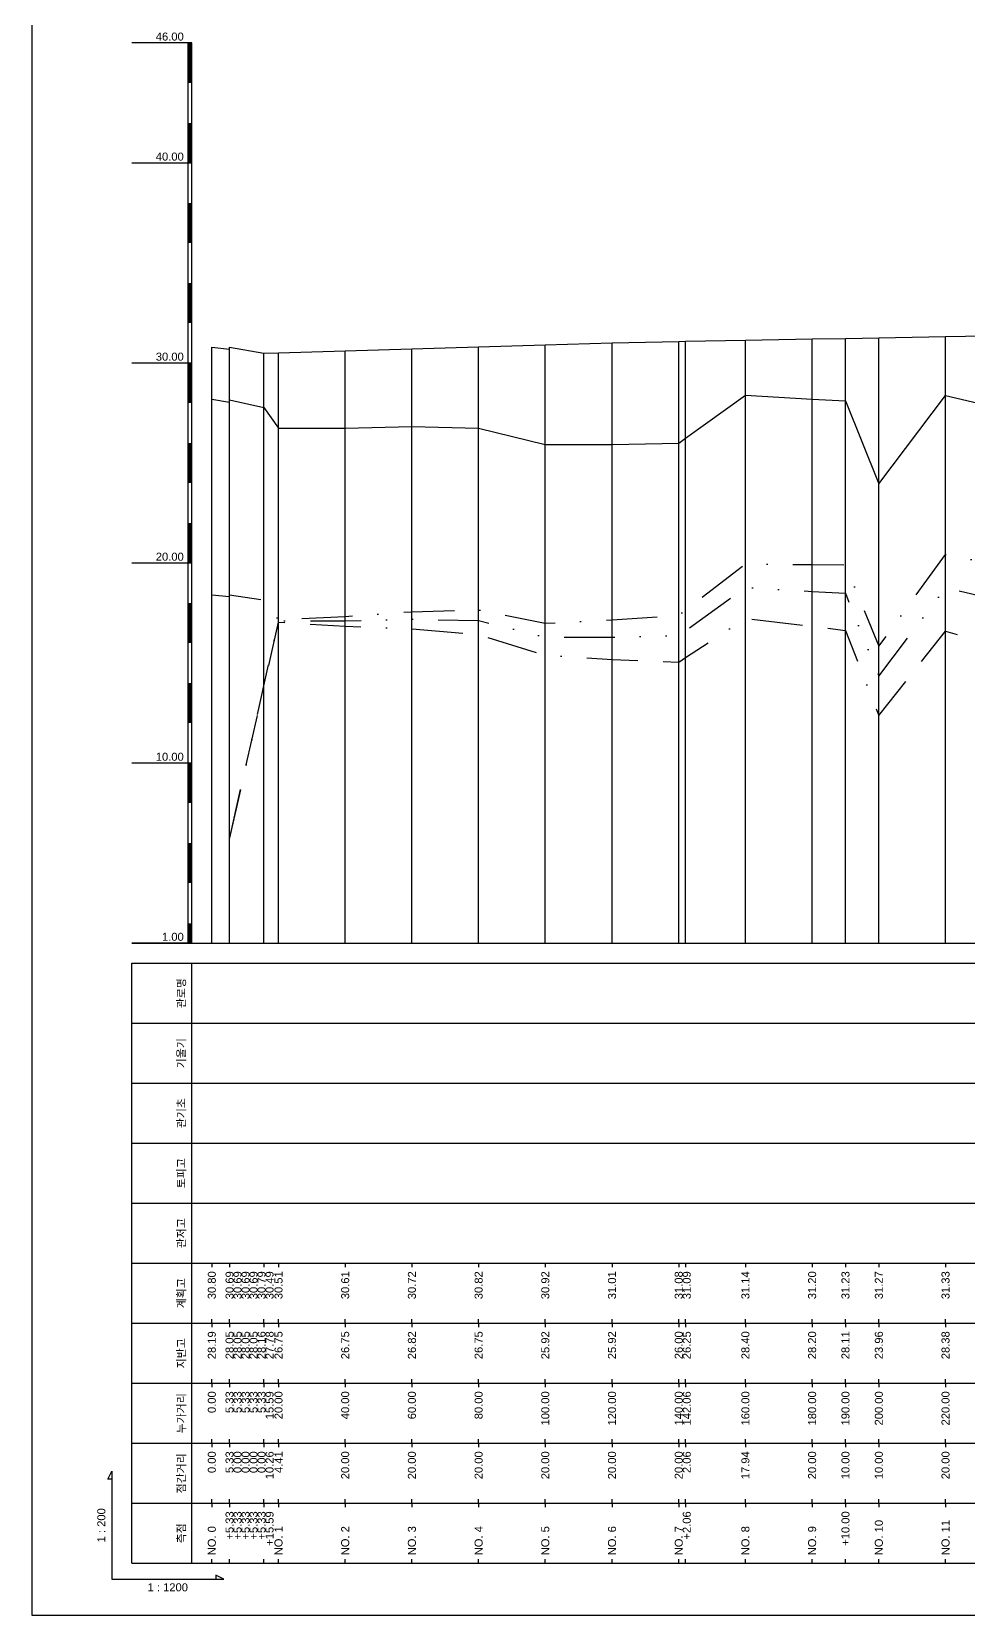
# Model space of a CAD drawing. Header units: millimetres. Extents: x -7351 to 135086, y 1419 to 5643.
# Drawn here: x 52706.4 to 52940.4, y 1419 to 1814.9 of the extents above; entities that cross this region are included whole.
import ezdxf
from ezdxf.enums import TextEntityAlignment as Align

# ---------------------------------------------------------------- set-up
doc = ezdxf.new("R2010")
doc.units = ezdxf.units.MM
for name, pattern in [('BORDER', [44.45, 12.7, -6.35, 12.7, -6.35, 0, -6.35]), ('DASHDOT', [25.4, 12.7, -6.35, 0, -6.35]), ('DIVIDE', [31.75, 12.7, -6.35, 0, -6.35, 0, -6.35])]:
    doc.linetypes.add(name, pattern=pattern)
for name, color, linetype in [('KZ_종단_계획선', 1, 'Continuous'), ('KZ_종단_도각', 7, 'Continuous'), ('KZ_종단_수직선', 7, 'Continuous'), ('KZ_종단_암선1', 56, 'DASHDOT'), ('KZ_종단_암선2', 4, 'DIVIDE'), ('KZ_종단_암선3', 6, 'BORDER'), ('KZ_종단_지반선', 3, 'Continuous'), ('KZ_종단_테이블문자', 7, 'Continuous'), ('KZ_종단_테이블선', 7, 'Continuous'), ('KZ_종단_폴대', 7, 'Continuous')]:
    doc.layers.add(name, color=color, linetype=linetype)
doc.styles.get("Standard").update_dxf_attribs({"font": 'arial.ttf'})

msp = doc.modelspace()

# ---------------------------------------------------------------- linework, layer by layer
at = {"layer": 'KZ_종단_계획선'}
msp.add_lwpolyline([(52751.36, 1736.02), (52755.8, 1735.5), (52755.8, 1735.5), (52755.8, 1735.5), (52755.8, 1735.5), (52755.8, 1736), (52764.35, 1734.49), (52768.03, 1734.6), (52784.69, 1735.11), (52801.36, 1735.62), (52818.03, 1736.12), (52834.69, 1736.63), (52851.36, 1737.08), (52868.03, 1737.44), (52869.74, 1737.48), (52884.69, 1737.75), (52901.36, 1738.06), (52909.69, 1738.21), (52918.03, 1738.37), (52934.69, 1738.67), (52949.6, 1738.93)], dxfattribs=at)
at = {"layer": 'KZ_종단_도각'}
msp.add_lwpolyline([(52706.36, 1419.04), (53547.36, 1419.04), (53547.36, 2013.04), (52706.36, 2013.04)], close=True, dxfattribs=at)
at = {"layer": 'KZ_종단_수직선'}
for p, q in [((52884.69, 1587.04), (52884.69, 1737.75)), ((52901.36, 1587.04), (52901.36, 1738.06)), ((52909.69, 1587.04), (52909.69, 1738.21)), ((52918.03, 1587.04), (52918.03, 1738.37)), ((52934.69, 1587.04), (52934.69, 1738.67)), ((52751.36, 1587.04), (52751.36, 1736.02)), ((52755.8, 1587.04), (52755.8, 1736)), ((52755.8, 1587.04), (52755.8, 1735.5)), ((52755.8, 1587.04), (52755.8, 1735.5)), ((52755.8, 1587.04), (52755.8, 1735.5)), ((52755.8, 1587.04), (52755.8, 1735.5)), ((52764.35, 1587.04), (52764.35, 1734.49)), ((52768.03, 1587.04), (52768.03, 1734.6)), ((52784.69, 1587.04), (52784.69, 1735.11)), ((52801.36, 1587.04), (52801.36, 1735.62)), ((52818.03, 1587.04), (52818.03, 1736.12)), ((52834.69, 1587.04), (52834.69, 1736.63)), ((52851.36, 1587.04), (52851.36, 1737.08)), ((52868.03, 1587.04), (52868.03, 1737.44)), ((52869.74, 1587.04), (52869.74, 1737.48))]:
    msp.add_line(p, q, dxfattribs=at)
at = {"layer": 'KZ_종단_암선1', "flags": 128}
msp.add_lwpolyline([(52751.36, 1674.13), (52755.8, 1673.69), (52755.8, 1673.69), (52755.8, 1673.69), (52755.8, 1673.69), (52755.8, 1674.07), (52764.35, 1672.85), (52768.03, 1667.88), (52784.69, 1668.7), (52801.36, 1669.88), (52818.03, 1670.33), (52834.69, 1667.02), (52851.36, 1667.83), (52868.03, 1669.02), (52869.74, 1670.34), (52884.69, 1681.84), (52901.36, 1681.65), (52909.69, 1681.59), (52918.03, 1661.24), (52934.69, 1684.2), (52949.59, 1681.37), (52949.59, 1681.37), (52949.59, 1681.37), (52951.36, 1681.03), (52968.03, 1673.84), (52984.69, 1675.27), (53001.36, 1675.68), (53018.03, 1675.45), (53026.35, 1678.12), (53034.69, 1680.8), (53035.28, 1680.79), (53035.28, 1680.79), (53035.28, 1680.79), (53035.28, 1680.79), (53051.36, 1680.57), (53068.03, 1674.66), (53084.69, 1690.01), (53101.36, 1691.35), (53118.03, 1691.13), (53134.69, 1706.88), (53140.33, 1701.48), (53149, 1707.11), (53151.36, 1712.83), (53159.68, 1723.7)], dxfattribs=at)
at = {"layer": 'KZ_종단_암선2', "flags": 128}
msp.add_lwpolyline([(52755.8, 1613.04), (52755.8, 1613.04), (52755.8, 1613.04), (52755.8, 1613.04), (52768.03, 1667.63), (52784.69, 1667.64), (52801.36, 1668.02), (52818.03, 1667.67), (52834.69, 1663.54), (52851.36, 1663.55), (52868.03, 1663.94), (52869.74, 1665.18), (52884.69, 1675.96), (52901.36, 1674.96), (52909.69, 1674.49), (52918.03, 1653.74), (52934.69, 1675.89), (52949.59, 1672.34), (52949.59, 1672.34), (52949.59, 1672.34), (52951.36, 1671.92), (52968.03, 1663.78), (52984.69, 1664.01), (53001.36, 1663.4), (53018.03, 1661.84), (53026.35, 1663.85), (53034.69, 1665.86), (53035.28, 1665.81), (53035.28, 1665.81), (53035.28, 1665.81), (53035.28, 1665.81), (53051.36, 1664.3), (53068.03, 1657.06), (53084.69, 1671.07), (53101.36, 1671.08), (53118.03, 1669.52), (53134.69, 1683.94), (53140.33, 1678.1), (53149, 1683.05), (53151.36, 1688.91), (53159.68, 1700.25)], dxfattribs=at)
at = {"layer": 'KZ_종단_암선3', "flags": 128}
msp.add_lwpolyline([(52755.8, 1613.01), (52755.8, 1613.01), (52755.8, 1613.01), (52755.8, 1613.01), (52768.03, 1667.31), (52784.69, 1666.26), (52801.36, 1665.59), (52818.03, 1664.18), (52834.69, 1659), (52851.36, 1657.96), (52868.03, 1657.29), (52869.74, 1658.42), (52884.69, 1668.25), (52901.36, 1666.2), (52909.69, 1665.21), (52918.03, 1643.93), (52934.69, 1665.03), (52949.59, 1660.54), (52949.59, 1660.54), (52949.59, 1660.54), (52951.36, 1660.01), (52968.03, 1650.66), (52984.69, 1649.46), (53001.36, 1647.59), (53018.03, 1644.46), (53026.35, 1645.68), (53034.69, 1646.91), (53035.28, 1646.8), (53035.28, 1646.8), (53035.28, 1646.8), (53035.28, 1646.8), (53051.36, 1643.78), (53068.03, 1634.96), (53084.69, 1647.41), (53101.36, 1645.85), (53118.03, 1642.71), (53134.69, 1655.56), (53140.33, 1649.18), (53149, 1653.34), (53151.36, 1659.37), (53159.68, 1671.31)], dxfattribs=at)
at = {"layer": 'KZ_종단_지반선', "flags": 128}
msp.add_lwpolyline([(52751.36, 1723.01), (52755.8, 1722.3), (52755.8, 1722.3), (52755.8, 1722.3), (52755.8, 1722.3), (52755.8, 1722.84), (52764.35, 1720.92), (52768.03, 1715.77), (52784.69, 1715.77), (52801.36, 1716.15), (52818.03, 1715.79), (52834.69, 1711.66), (52851.36, 1711.66), (52868.03, 1712.04), (52869.74, 1713.27), (52884.69, 1724.05), (52901.36, 1723.04), (52909.69, 1722.57), (52918.03, 1701.81), (52934.69, 1723.96), (52949.59, 1720.4)], dxfattribs=at)
at = {"layer": 'KZ_종단_테이블선'}
for p, q in [((52731.36, 1587.04), (53164.68, 1587.04)), ((52731.36, 1567.04), (52731.36, 1582.04)), ((52731.36, 1582.04), (53164.68, 1582.04)), ((52746.36, 1567.04), (52746.36, 1582.04)), ((52731.36, 1552.04), (52731.36, 1567.04)), ((52731.36, 1567.04), (53164.68, 1567.04)), ((52746.36, 1552.04), (52746.36, 1567.04)), ((52731.36, 1537.04), (52731.36, 1552.04)), ((52731.36, 1552.04), (53164.68, 1552.04)), ((52746.36, 1537.04), (52746.36, 1552.04)), ((52731.36, 1522.04), (52731.36, 1537.04)), ((52731.36, 1537.04), (53164.68, 1537.04)), ((52746.36, 1522.04), (52746.36, 1537.04)), ((52731.36, 1507.04), (52731.36, 1522.04)), ((52731.36, 1522.04), (53164.68, 1522.04)), ((52746.36, 1507.04), (52746.36, 1522.04)), ((52731.36, 1492.04), (52731.36, 1507.04)), ((52731.36, 1507.04), (53164.68, 1507.04)), ((52746.36, 1492.04), (52746.36, 1507.04)), ((52751.36, 1507.04), (52751.36, 1506.04)), ((52755.8, 1507.04), (52755.8, 1506.04)), ((52755.8, 1507.04), (52755.8, 1506.04)), ((52755.8, 1507.04), (52755.8, 1506.04)), ((52755.8, 1507.04), (52755.8, 1506.04)), ((52755.8, 1507.04), (52755.8, 1506.04)), ((52764.35, 1507.04), (52764.35, 1506.04)), ((52768.03, 1507.04), (52768.03, 1506.04)), ((52784.69, 1507.04), (52784.69, 1506.04)), ((52801.36, 1507.04), (52801.36, 1506.04)), ((52818.03, 1507.04), (52818.03, 1506.04)), ((52834.69, 1507.04), (52834.69, 1506.04)), ((52851.36, 1507.04), (52851.36, 1506.04)), ((52868.03, 1507.04), (52868.03, 1506.04)), ((52869.74, 1507.04), (52869.74, 1506.04)), ((52884.69, 1507.04), (52884.69, 1506.04)), ((52901.36, 1507.04), (52901.36, 1506.04)), ((52909.69, 1507.04), (52909.69, 1506.04)), ((52918.03, 1507.04), (52918.03, 1506.04)), ((52934.69, 1507.04), (52934.69, 1506.04)), ((52751.36, 1492.04), (52751.36, 1493.04)), ((52755.8, 1492.04), (52755.8, 1493.04)), ((52755.8, 1492.04), (52755.8, 1493.04)), ((52755.8, 1492.04), (52755.8, 1493.04)), ((52755.8, 1492.04), (52755.8, 1493.04)), ((52755.8, 1492.04), (52755.8, 1493.04)), ((52764.35, 1492.04), (52764.35, 1493.04)), ((52768.03, 1492.04), (52768.03, 1493.04)), ((52784.69, 1492.04), (52784.69, 1493.04)), ((52801.36, 1492.04), (52801.36, 1493.04)), ((52818.03, 1492.04), (52818.03, 1493.04)), ((52834.69, 1492.04), (52834.69, 1493.04)), ((52851.36, 1492.04), (52851.36, 1493.04)), ((52868.03, 1492.04), (52868.03, 1493.04)), ((52869.74, 1492.04), (52869.74, 1493.04)), ((52884.69, 1492.04), (52884.69, 1493.04)), ((52901.36, 1492.04), (52901.36, 1493.04)), ((52909.69, 1492.04), (52909.69, 1493.04)), ((52918.03, 1492.04), (52918.03, 1493.04)), ((52934.69, 1492.04), (52934.69, 1493.04)), ((52731.36, 1477.04), (52731.36, 1492.04)), ((52731.36, 1492.04), (53164.68, 1492.04)), ((52746.36, 1477.04), (52746.36, 1492.04)), ((52751.36, 1492.04), (52751.36, 1491.04)), ((52755.8, 1492.04), (52755.8, 1491.04)), ((52755.8, 1492.04), (52755.8, 1491.04)), ((52755.8, 1492.04), (52755.8, 1491.04)), ((52755.8, 1492.04), (52755.8, 1491.04)), ((52755.8, 1492.04), (52755.8, 1491.04)), ((52764.35, 1492.04), (52764.35, 1491.04)), ((52768.03, 1492.04), (52768.03, 1491.04)), ((52784.69, 1492.04), (52784.69, 1491.04)), ((52801.36, 1492.04), (52801.36, 1491.04)), ((52818.03, 1492.04), (52818.03, 1491.04)), ((52834.69, 1492.04), (52834.69, 1491.04)), ((52851.36, 1492.04), (52851.36, 1491.04)), ((52868.03, 1492.04), (52868.03, 1491.04)), ((52869.74, 1492.04), (52869.74, 1491.04)), ((52884.69, 1492.04), (52884.69, 1491.04)), ((52901.36, 1492.04), (52901.36, 1491.04)), ((52909.69, 1492.04), (52909.69, 1491.04)), ((52918.03, 1492.04), (52918.03, 1491.04)), ((52934.69, 1492.04), (52934.69, 1491.04)), ((52731.36, 1462.04), (52731.36, 1477.04)), ((52731.36, 1477.04), (53164.68, 1477.04)), ((52746.36, 1462.04), (52746.36, 1477.04)), ((52751.36, 1477.04), (52751.36, 1478.04)), ((52751.36, 1477.04), (52751.36, 1476.04)), ((52755.8, 1477.04), (52755.8, 1478.04)), ((52755.8, 1477.04), (52755.8, 1478.04)), ((52755.8, 1477.04), (52755.8, 1478.04)), ((52755.8, 1477.04), (52755.8, 1478.04)), ((52755.8, 1477.04), (52755.8, 1478.04)), ((52755.8, 1477.04), (52755.8, 1476.04)), ((52755.8, 1477.04), (52755.8, 1476.04)), ((52755.8, 1477.04), (52755.8, 1476.04)), ((52755.8, 1477.04), (52755.8, 1476.04)), ((52755.8, 1477.04), (52755.8, 1476.04)), ((52764.35, 1477.04), (52764.35, 1478.04)), ((52764.35, 1477.04), (52764.35, 1476.04)), ((52768.03, 1477.04), (52768.03, 1478.04)), ((52768.03, 1477.04), (52768.03, 1476.04)), ((52784.69, 1477.04), (52784.69, 1478.04)), ((52784.69, 1477.04), (52784.69, 1476.04)), ((52801.36, 1477.04), (52801.36, 1478.04)), ((52801.36, 1477.04), (52801.36, 1476.04)), ((52818.03, 1477.04), (52818.03, 1478.04)), ((52818.03, 1477.04), (52818.03, 1476.04)), ((52834.69, 1477.04), (52834.69, 1478.04)), ((52834.69, 1477.04), (52834.69, 1476.04)), ((52851.36, 1477.04), (52851.36, 1478.04)), ((52851.36, 1477.04), (52851.36, 1476.04)), ((52868.03, 1477.04), (52868.03, 1478.04)), ((52868.03, 1477.04), (52868.03, 1476.04)), ((52869.74, 1477.04), (52869.74, 1478.04)), ((52869.74, 1477.04), (52869.74, 1476.04)), ((52884.69, 1477.04), (52884.69, 1478.04)), ((52884.69, 1477.04), (52884.69, 1476.04)), ((52901.36, 1477.04), (52901.36, 1478.04)), ((52901.36, 1477.04), (52901.36, 1476.04)), ((52909.69, 1477.04), (52909.69, 1478.04)), ((52909.69, 1477.04), (52909.69, 1476.04)), ((52918.03, 1477.04), (52918.03, 1478.04)), ((52918.03, 1477.04), (52918.03, 1476.04)), ((52934.69, 1477.04), (52934.69, 1478.04)), ((52934.69, 1477.04), (52934.69, 1476.04)), ((52731.36, 1447.04), (52731.36, 1462.04)), ((52731.36, 1462.04), (53164.68, 1462.04)), ((52746.36, 1447.04), (52746.36, 1462.04)), ((52751.36, 1462.04), (52751.36, 1463.04)), ((52751.36, 1462.04), (52751.36, 1461.04)), ((52755.8, 1462.04), (52755.8, 1463.04)), ((52755.8, 1462.04), (52755.8, 1463.04)), ((52755.8, 1462.04), (52755.8, 1463.04)), ((52755.8, 1462.04), (52755.8, 1463.04)), ((52755.8, 1462.04), (52755.8, 1463.04)), ((52755.8, 1462.04), (52755.8, 1461.04)), ((52755.8, 1462.04), (52755.8, 1461.04)), ((52755.8, 1462.04), (52755.8, 1461.04)), ((52755.8, 1462.04), (52755.8, 1461.04)), ((52755.8, 1462.04), (52755.8, 1461.04)), ((52764.35, 1462.04), (52764.35, 1463.04)), ((52764.35, 1462.04), (52764.35, 1461.04)), ((52768.03, 1462.04), (52768.03, 1463.04)), ((52768.03, 1462.04), (52768.03, 1461.04)), ((52784.69, 1462.04), (52784.69, 1463.04)), ((52784.69, 1462.04), (52784.69, 1461.04)), ((52801.36, 1462.04), (52801.36, 1463.04)), ((52801.36, 1462.04), (52801.36, 1461.04)), ((52818.03, 1462.04), (52818.03, 1463.04)), ((52818.03, 1462.04), (52818.03, 1461.04)), ((52834.69, 1462.04), (52834.69, 1463.04)), ((52834.69, 1462.04), (52834.69, 1461.04)), ((52851.36, 1462.04), (52851.36, 1463.04)), ((52851.36, 1462.04), (52851.36, 1461.04)), ((52868.03, 1462.04), (52868.03, 1463.04)), ((52868.03, 1462.04), (52868.03, 1461.04)), ((52869.74, 1462.04), (52869.74, 1463.04)), ((52869.74, 1462.04), (52869.74, 1461.04)), ((52884.69, 1462.04), (52884.69, 1463.04)), ((52884.69, 1462.04), (52884.69, 1461.04)), ((52901.36, 1462.04), (52901.36, 1463.04)), ((52901.36, 1462.04), (52901.36, 1461.04)), ((52909.69, 1462.04), (52909.69, 1463.04)), ((52909.69, 1462.04), (52909.69, 1461.04)), ((52918.03, 1462.04), (52918.03, 1463.04)), ((52918.03, 1462.04), (52918.03, 1461.04)), ((52934.69, 1462.04), (52934.69, 1463.04)), ((52934.69, 1462.04), (52934.69, 1461.04)), ((52731.36, 1432.04), (52731.36, 1447.04)), ((52731.36, 1447.04), (53164.68, 1447.04)), ((52746.36, 1432.04), (52746.36, 1447.04)), ((52751.36, 1447.04), (52751.36, 1448.04)), ((52751.36, 1447.04), (52751.36, 1446.04)), ((52755.8, 1447.04), (52755.8, 1448.04)), ((52755.8, 1447.04), (52755.8, 1448.04)), ((52755.8, 1447.04), (52755.8, 1448.04)), ((52755.8, 1447.04), (52755.8, 1448.04)), ((52755.8, 1447.04), (52755.8, 1448.04)), ((52755.8, 1447.04), (52755.8, 1446.04)), ((52755.8, 1447.04), (52755.8, 1446.04)), ((52755.8, 1447.04), (52755.8, 1446.04)), ((52755.8, 1447.04), (52755.8, 1446.04)), ((52755.8, 1447.04), (52755.8, 1446.04)), ((52764.35, 1447.04), (52764.35, 1448.04)), ((52764.35, 1447.04), (52764.35, 1446.04)), ((52768.03, 1447.04), (52768.03, 1448.04)), ((52768.03, 1447.04), (52768.03, 1446.04)), ((52784.69, 1447.04), (52784.69, 1448.04)), ((52784.69, 1447.04), (52784.69, 1446.04)), ((52801.36, 1447.04), (52801.36, 1448.04)), ((52801.36, 1447.04), (52801.36, 1446.04)), ((52818.03, 1447.04), (52818.03, 1448.04)), ((52818.03, 1447.04), (52818.03, 1446.04)), ((52834.69, 1447.04), (52834.69, 1448.04)), ((52834.69, 1447.04), (52834.69, 1446.04)), ((52851.36, 1447.04), (52851.36, 1448.04)), ((52851.36, 1447.04), (52851.36, 1446.04)), ((52868.03, 1447.04), (52868.03, 1448.04)), ((52868.03, 1447.04), (52868.03, 1446.04)), ((52869.74, 1447.04), (52869.74, 1448.04)), ((52869.74, 1447.04), (52869.74, 1446.04)), ((52884.69, 1447.04), (52884.69, 1448.04)), ((52884.69, 1447.04), (52884.69, 1446.04)), ((52901.36, 1447.04), (52901.36, 1448.04)), ((52901.36, 1447.04), (52901.36, 1446.04)), ((52909.69, 1447.04), (52909.69, 1448.04)), ((52909.69, 1447.04), (52909.69, 1446.04)), ((52918.03, 1447.04), (52918.03, 1448.04)), ((52918.03, 1447.04), (52918.03, 1446.04)), ((52934.69, 1447.04), (52934.69, 1448.04)), ((52934.69, 1447.04), (52934.69, 1446.04)), ((52751.36, 1432.04), (52751.36, 1433.04)), ((52755.8, 1432.04), (52755.8, 1433.04)), ((52755.8, 1432.04), (52755.8, 1433.04)), ((52755.8, 1432.04), (52755.8, 1433.04)), ((52755.8, 1432.04), (52755.8, 1433.04)), ((52755.8, 1432.04), (52755.8, 1433.04)), ((52764.35, 1432.04), (52764.35, 1433.04)), ((52768.03, 1432.04), (52768.03, 1433.04)), ((52784.69, 1432.04), (52784.69, 1433.04)), ((52801.36, 1432.04), (52801.36, 1433.04)), ((52818.03, 1432.04), (52818.03, 1433.04)), ((52834.69, 1432.04), (52834.69, 1433.04)), ((52851.36, 1432.04), (52851.36, 1433.04)), ((52868.03, 1432.04), (52868.03, 1433.04)), ((52869.74, 1432.04), (52869.74, 1433.04)), ((52884.69, 1432.04), (52884.69, 1433.04)), ((52901.36, 1432.04), (52901.36, 1433.04)), ((52909.69, 1432.04), (52909.69, 1433.04)), ((52918.03, 1432.04), (52918.03, 1433.04)), ((52934.69, 1432.04), (52934.69, 1433.04)), ((52731.36, 1432.04), (53164.68, 1432.04))]:
    msp.add_line(p, q, dxfattribs=at)
msp.add_lwpolyline([(52726.36, 1453.04), (52725.36, 1453.04), (52726.36, 1455.04), (52726.36, 1428.04), (52754.36, 1428.04), (52752.36, 1429.04), (52752.36, 1428.04)], dxfattribs=at)
at = {"layer": 'KZ_종단_폴대'}
for p, q in [((52746.36, 1812.04), (52731.36, 1812.04)), ((52746.36, 1782.04), (52731.36, 1782.04)), ((52746.36, 1732.04), (52731.36, 1732.04)), ((52746.36, 1682.04), (52731.36, 1682.04)), ((52746.36, 1632.04), (52731.36, 1632.04)), ((52746.36, 1587.04), (52731.36, 1587.04))]:
    msp.add_line(p, q, dxfattribs=at)
for points in [[(52745.86, 1802.04, 1, 1, 0), (52745.86, 1812.04, 1, 1, 0)], [(52745.86, 1782.04, 1, 1, 0), (52745.86, 1792.04, 1, 1, 0)], [(52745.86, 1762.04, 1, 1, 0), (52745.86, 1772.04, 1, 1, 0)], [(52745.86, 1742.04, 1, 1, 0), (52745.86, 1752.04, 1, 1, 0)], [(52745.86, 1722.04, 1, 1, 0), (52745.86, 1732.04, 1, 1, 0)], [(52745.86, 1702.04, 1, 1, 0), (52745.86, 1712.04, 1, 1, 0)], [(52745.86, 1682.04, 1, 1, 0), (52745.86, 1692.04, 1, 1, 0)], [(52745.86, 1662.04, 1, 1, 0), (52745.86, 1672.04, 1, 1, 0)], [(52745.86, 1642.04, 1, 1, 0), (52745.86, 1652.04, 1, 1, 0)], [(52745.86, 1622.04, 1, 1, 0), (52745.86, 1632.04, 1, 1, 0)], [(52745.86, 1602.04, 1, 1, 0), (52745.86, 1612.04, 1, 1, 0)], [(52745.86, 1587.04, 1, 1, 0), (52745.86, 1592.04, 1, 1, 0)]]:
    msp.add_lwpolyline(points, format="xyseb", dxfattribs=at)
msp.add_lwpolyline([(52746.36, 1587.04), (52746.36, 1812.04), (52745.36, 1812.04), (52745.36, 1587.04), (52746.36, 1587.04)], dxfattribs=at)

# ---------------------------------------------------------------- texts
at = {"layer": 'KZ_종단_테이블문자'}
for s, p in [('30.80', (52751.36, 1505.04)), ('30.69', (52755.8, 1505.04)), ('30.69', (52757.8, 1505.04)), ('30.69', (52759.8, 1505.04)), ('30.69', (52761.8, 1505.04)), ('30.79', (52763.8, 1505.04)), ('30.49', (52765.8, 1505.04)), ('30.51', (52768.03, 1505.04)), ('30.61', (52784.69, 1505.04)), ('30.72', (52801.36, 1505.04)), ('30.82', (52818.03, 1505.04)), ('30.92', (52834.69, 1505.04)), ('31.01', (52851.36, 1505.04)), ('31.08', (52868.03, 1505.04)), ('31.09', (52870.03, 1505.04)), ('31.14', (52884.69, 1505.04)), ('31.20', (52901.36, 1505.04)), ('31.23', (52909.69, 1505.04)), ('31.27', (52918.03, 1505.04)), ('31.33', (52934.69, 1505.04)), ('28.19', (52751.36, 1490.04)), ('28.05', (52755.8, 1490.04)), ('28.05', (52757.8, 1490.04)), ('28.05', (52759.8, 1490.04)), ('28.05', (52761.8, 1490.04)), ('28.16', (52763.8, 1490.04)), ('27.78', (52765.8, 1490.04)), ('26.75', (52768.03, 1490.04)), ('26.75', (52784.69, 1490.04)), ('26.82', (52801.36, 1490.04)), ('26.75', (52818.03, 1490.04)), ('25.92', (52834.69, 1490.04)), ('25.92', (52851.36, 1490.04)), ('26.00', (52868.03, 1490.04)), ('26.25', (52870.03, 1490.04)), ('28.40', (52884.69, 1490.04)), ('28.20', (52901.36, 1490.04)), ('28.11', (52909.69, 1490.04)), ('23.96', (52918.03, 1490.04)), ('28.38', (52934.69, 1490.04)), ('0.00', (52751.36, 1475.04)), ('5.33', (52755.8, 1475.04)), ('5.33', (52757.8, 1475.04)), ('5.33', (52759.8, 1475.04)), ('5.33', (52761.8, 1475.04)), ('5.33', (52763.8, 1475.04)), ('15.59', (52765.8, 1475.04)), ('20.00', (52768.03, 1475.04)), ('40.00', (52784.69, 1475.04)), ('60.00', (52801.36, 1475.04)), ('80.00', (52818.03, 1475.04)), ('100.00', (52834.69, 1475.04)), ('120.00', (52851.36, 1475.04)), ('140.00', (52868.03, 1475.04)), ('142.06', (52870.03, 1475.04)), ('160.00', (52884.69, 1475.04)), ('180.00', (52901.36, 1475.04)), ('190.00', (52909.69, 1475.04)), ('200.00', (52918.03, 1475.04)), ('220.00', (52934.69, 1475.04)), ('0.00', (52751.36, 1460.04)), ('5.33', (52755.8, 1460.04)), ('0.00', (52757.8, 1460.04)), ('0.00', (52759.8, 1460.04)), ('0.00', (52761.8, 1460.04)), ('0.00', (52763.8, 1460.04)), ('10.26', (52765.8, 1460.04)), ('4.41', (52768.03, 1460.04)), ('20.00', (52784.69, 1460.04)), ('20.00', (52801.36, 1460.04)), ('20.00', (52818.03, 1460.04)), ('20.00', (52834.69, 1460.04)), ('20.00', (52851.36, 1460.04)), ('20.00', (52868.03, 1460.04)), ('2.06', (52870.03, 1460.04)), ('17.94', (52884.69, 1460.04)), ('20.00', (52901.36, 1460.04)), ('10.00', (52909.69, 1460.04)), ('10.00', (52918.03, 1460.04)), ('20.00', (52934.69, 1460.04)), ('+5.33', (52755.8, 1445.04)), ('+5.33', (52757.8, 1445.04)), ('+5.33', (52759.8, 1445.04)), ('+5.33', (52761.8, 1445.04)), ('+5.33', (52763.8, 1445.04)), ('+15.59', (52765.8, 1445.04)), ('+2.06', (52870.03, 1445.04)), ('+10.00', (52909.69, 1445.04))]:
    msp.add_text(s, height=2, rotation=90, dxfattribs=at).set_placement(p, align=Align.MIDDLE_RIGHT)
for s, p in [('NO. 0', (52751.36, 1434.04)), ('NO. 1', (52768.03, 1434.04)), ('NO. 2', (52784.69, 1434.04)), ('NO. 3', (52801.36, 1434.04)), ('NO. 4', (52818.03, 1434.04)), ('NO. 5', (52834.69, 1434.04)), ('NO. 6', (52851.36, 1434.04)), ('NO. 7', (52868.03, 1434.04)), ('NO. 8', (52884.69, 1434.04)), ('NO. 9', (52901.36, 1434.04)), ('NO. 10', (52918.03, 1434.04)), ('NO. 11', (52934.69, 1434.04))]:
    msp.add_text(s, height=2, rotation=90, dxfattribs=at).set_placement(p, align=Align.MIDDLE_LEFT)
at = {"layer": 'KZ_종단_테이블선'}
for s, p in [('관로명', (52745.36, 1574.54)), ('기울기', (52745.36, 1559.54)), ('관기초', (52745.36, 1544.54)), ('토피고', (52745.36, 1529.54)), ('관저고', (52745.36, 1514.54)), ('계획고', (52745.36, 1499.54)), ('지반고', (52745.36, 1484.54)), ('누가거리', (52745.36, 1469.54)), ('점간거리', (52745.36, 1454.54)), ('1 : 200', (52725.36, 1441.54)), ('측점', (52745.36, 1439.54))]:
    msp.add_text(s, height=2, rotation=90, dxfattribs=at).set_placement(p, align=Align.BOTTOM_CENTER)
msp.add_text('1 : 1200', height=2, dxfattribs=at).set_placement((52740.36, 1427.04), align=Align.TOP_CENTER)
at = {"layer": 'KZ_종단_폴대'}
for s, p in [('46.00', (52744.36, 1812.04)), ('40.00', (52744.36, 1782.04)), ('30.00', (52744.36, 1732.04)), ('20.00', (52744.36, 1682.04)), ('10.00', (52744.36, 1632.04)), ('1.00', (52744.36, 1587.04))]:
    msp.add_text(s, height=2, dxfattribs=at).set_placement(p, align=Align.BOTTOM_RIGHT)

doc.saveas('drawing.dxf')
